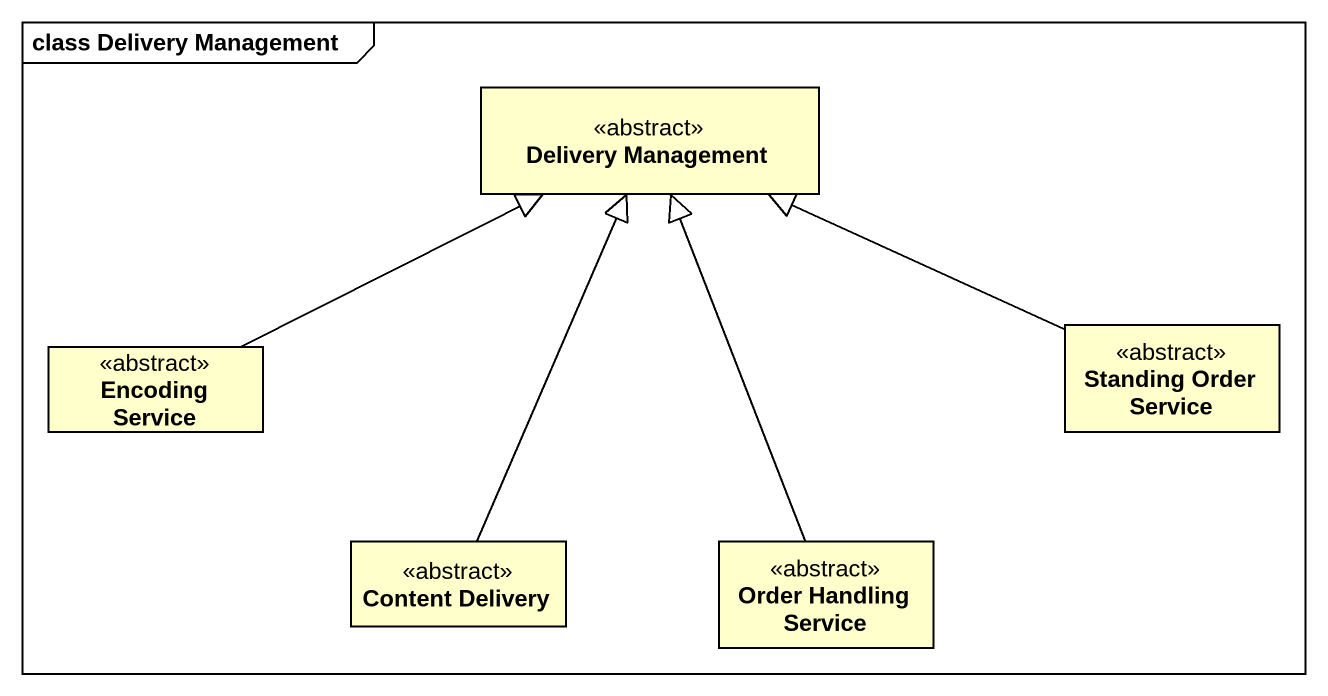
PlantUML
@startuml
mainframe class Delivery Management
hide circle
hide empty members
class "Delivery Management" as Delivery_Management <<abstract>>
class "Encoding Service" as Encoding_Service <<abstract>>
class "Standing Order Service" as Standing_Order_Service <<abstract>>
class "Content Delivery" as Content_Delivery <<abstract>>
class "Order Handling Service" as Order_Handling_Service <<abstract>>
Encoding_Service -right-|> Delivery_Management
Standing_Order_Service -left-|> Delivery_Management
Content_Delivery -up-|> Delivery_Management
Order_Handling_Service -up-|> Delivery_Management
@enduml
